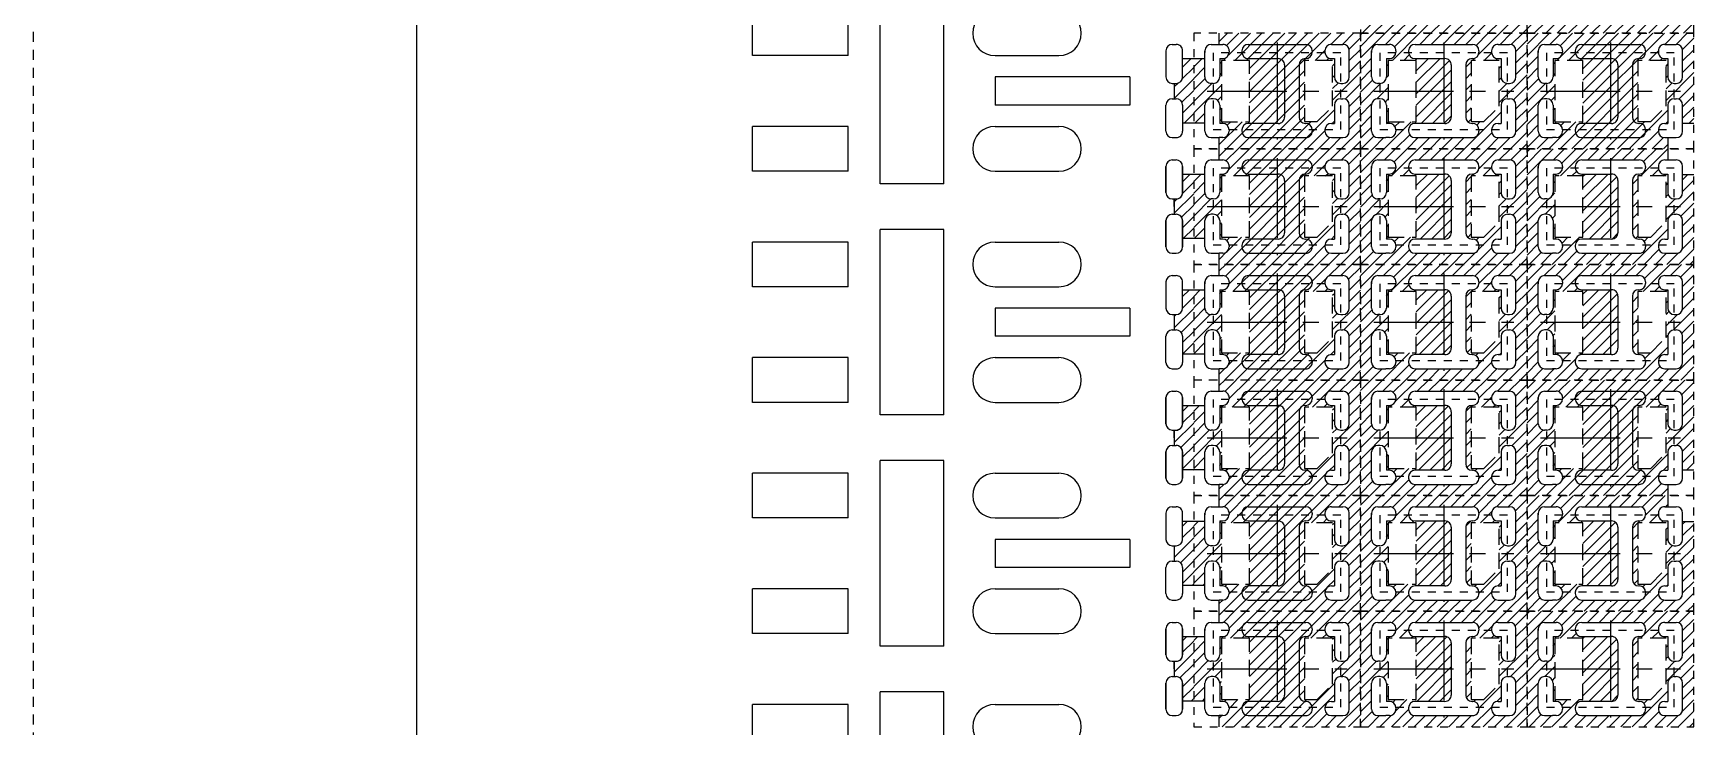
# Model space of a CAD drawing. Extents: x -1061 to -782, y -21 to 162.
# Drawn here: x -1060.12 to -1039.32, y 38.06 to 46.75 of the extents above; entities that cross this region are included whole.
import ezdxf

# ---------------------------------------------------------------- set-up
doc = ezdxf.new("R2010")
doc.units = 0
doc.header["$LTSCALE"] = 0.5
for name, pattern in [('CENTER', [2, 1.25, -0.25, 0.25, -0.25]), ('HIDDEN', [0.375, 0.25, -0.125]), ('HIDDEN2', [0.1875, 0.125, -0.0625])]:
    doc.linetypes.add(name, pattern=pattern)
for name, color, linetype in [('B', 5, 'Continuous'), ('C', 1, 'CENTER'), ('H', 4, 'HIDDEN'), ('hatch', 7, 'CENTER'), ('HATCH O-L', 7, 'HIDDEN2'), ('HITACHI', 40, 'HIDDEN'), ('PACKAGE OL', 51, 'HIDDEN2'), ('圖', 7, 'Continuous')]:
    doc.layers.add(name, color=color, linetype=linetype)

# ---------------------------------------------------------------- blocks, each defined once
blk = doc.blocks.new('DFN1006-2L VER BAR')
at = {"layer": 'hatch'}
h = blk.add_hatch(dxfattribs=at)
h.set_pattern_fill('ANSI31', color=256, scale=0.02)
h.set_pattern_definition([(45, (1371.827285418227, -129.6405263820888), (-0.0449012806053458, 0.0449012806053458), [])])
h.paths.add_polyline_path([(2.454799999999636, 0.5297999999999093), (2.36739999999969, 0.529800000000023), (2.36739999999969, 0.3889926348239214, -0.41421356237531), (2.317399999999111, 0.3389926348237395), (2.302399999999636, 0.3389926348238532), (2.302399999999636, 0.2189926348241897), (2.317399999999508, 0.2189926348241897, -0.4142135623730951), (2.367399999999463, 0.1689926348242352), (2.367399999999463, 0.0281824850890189), (2.454799999999636, 0.0281824850890189)])
h.paths.add_polyline_path([(2.454799999999636, -0.375), (2.367399999999634, -0.3749999999998863), (2.367399999999463, -0.5158073651759878, -0.4142135623727699), (2.317399999999508, -0.5658073651759424), (2.302399999999636, -0.5658073651759424), (2.302399999999636, -0.6858073651758332), (2.317399999999508, -0.6858073651758332, -0.4142135623727699), (2.367399999999463, -0.7358073651757877), (2.367399999999634, -0.876617514911004), (2.454799999999636, -0.8766175149108903)])
h.paths.add_polyline_path([(2.454799999999636, -1.279800000000022), (2.367399999999463, -1.279800000000022), (2.367399999999463, -1.420607365175897, -0.4142135623730951), (2.317399999999508, -1.470607365175851), (2.302399999999636, -1.470607365175851), (2.302399999999693, -1.590607365175628), (2.317399999999111, -1.590607365175515, -0.4142135623753097), (2.36739999999969, -1.640607365175696), (2.36739999999969, -1.781417514910913), (2.454799999999636, -1.781417514910913)])
at = {"layer": 'B'}
for p, q in [((2.237399999999581, 0.5939926348239624), (2.237399999999581, 0.3889926348239214)), ((2.287399999999536, 0.6439926348239169), (2.317399999999736, 0.6439926348239169)), ((2.36739999999969, 0.5939926348239624), (2.36739999999969, 0.3889926348239214)), ((2.287399999999536, 0.3389926348239669), (2.317399999999508, 0.3389926348237395)), ((2.302399999999636, 0.2789926348239078), (2.302399999999636, 0.3389926348239669)), ((2.237399999999581, 0.1689926348242352), (2.237399999999581, -0.0360073651760331)), ((2.287399999999536, 0.2189926348241897), (2.317399999999508, 0.2189926348241897)), ((2.367399999999463, 0.1689926348242352), (2.367399999999463, -0.0360073651760331)), ((-0.25, 0.0015926348220319), (-1.000000000000003, 0.0015926348220319)), ((-1, -0.3484073651777635), (-1, 0.0015926348221456)), ((-0.25, -0.3484073651777635), (-0.25, 0.0015926348220319)), ((0, -1.35161751491114), (0, 0.1000000000001364)), ((0.5, 0.1000000000001364), (0, 0.0999999999999091)), ((0.5, -1.351617514910799), (0.5, 0.1000000000002501)), ((0.8999999999999772, 0.0015926348222592), (1.399999999999977, 0.0015926348221456)), ((2.287399999999536, -0.0860073651759876), (2.317399999999508, -0.0860073651759876)), ((-0.25, -0.3484073651777635), (-1.000000000000003, -0.3484073651776498)), ((0.8999999999999772, -0.3484073651776498), (1.399999999999977, -0.3484073651776498)), ((2.237399999999581, -0.3108073651759469), (2.237399999999581, -0.5158073651759878)), ((2.287399999999536, -0.260807365176106), (2.317399999999736, -0.2608073651759923)), ((2.367399999999463, -0.5158073651759878), (2.36739999999969, -0.3108073651759469)), ((1.954800000000716, -0.5158073651763289), (0.8999999999999772, -0.5158073651759878)), ((0.8999999999999772, -0.5158073651759878), (0.8999999999999772, -0.7358073651757877)), ((1.95480000000083, -0.5158073651759878), (1.954800000000773, -0.7358073651757877)), ((2.287399999999536, -0.5658073651759424), (2.317399999999508, -0.5658073651759424)), ((1.954800000000716, -0.7358073651760151), (0.8999999999999772, -0.7358073651757877)), ((2.237399999999581, -0.9408073651758286), (2.237399999999581, -0.7358073651757877)), ((2.287399999999536, -0.6858073651758332), (2.317399999999508, -0.6858073651758332)), ((2.367399999999463, -0.7358073651757877), (2.36739999999969, -0.9408073651758286)), ((-1, -1.253207365178013), (-1, -0.903207365177991)), ((-0.25, -0.903207365177991), (-1, -0.9032073651778773)), ((-0.25, -1.2532073651779), (-0.25, -0.903207365177991)), ((0.8999999999999772, -0.903207365177991), (1.399999999999977, -0.903207365177991)), ((2.287399999999536, -0.9908073651756694), (2.317399999999736, -0.990807365175783)), ((2.287399999999536, -1.165607365175787), (2.317399999999508, -1.165607365175787)), ((-0.25, -1.2532073651779), (-1, -1.253207365177786)), ((0.8999999999999772, -1.2532073651779), (1.399999999999977, -1.2532073651779)), ((2.237399999999581, -1.420607365175897), (2.237399999999581, -1.215607365175742)), ((2.367399999999463, -1.420607365175897), (2.367399999999463, -1.215607365175742)), ((0.5, -1.351617514910913), (0, -1.351617514911026)), ((2.287399999999536, -1.470607365175851), (2.317399999999508, -1.470607365175851)), ((2.237399999999581, -1.845607365175737), (2.237399999999581, -1.640607365175696)), ((2.287399999999536, -1.590607365175742), (2.317399999999508, -1.590607365175515)), ((2.36739999999969, -1.845607365175737), (2.36739999999969, -1.640607365175696)), ((2.287399999999536, -1.895607365175692), (2.317399999999736, -1.895607365175692))]:
    blk.add_line(p, q, dxfattribs=at)
for centre, radius, start, end in [((2.287399999999536, 0.5939926348239624), 0.0499999999999545, 90, 180), ((2.317399999999736, 0.5939926348239624), 0.0499999999999545, 0, 90), ((2.317399999999736, 0.5939926348239624), 0.0499999999999545, 0, 90), ((2.287399999999536, 0.3889926348239214), 0.0499999999999545, 180, 269.9999999995621), ((2.317399999999508, 0.3889926348239214), 0.0500000000001819, 269.9999999995621, 0), ((2.287399999999536, 0.1689926348242352), 0.0499999999999545, 90, 180), ((2.317399999999508, 0.1689926348242352), 0.0499999999999545, 0, 90), ((0.8999999999999772, -0.1734073651776953), 0.175, 90, 270), ((1.399999999999977, -0.1734073651776953), 0.175, 270, 90), ((2.287399999999536, -0.0360073651760331), 0.0499999999999545, 180, 270), ((2.317399999999508, -0.0360073651760331), 0.0499999999999545, 270, 0), ((2.287399999999536, -0.3108073651760606), 0.0499999999999545, 90.00000000021373, 180), ((2.317399999999736, -0.3108073651759469), 0.0499999999999545, 0, 90.00000000021373), ((2.287399999999536, -0.5158073651759878), 0.0499999999999545, 180, 270), ((2.317399999999508, -0.5158073651759878), 0.0499999999999545, 270, 0), ((2.287399999999536, -0.7358073651757877), 0.0499999999999545, 90, 180), ((2.317399999999508, -0.7358073651757877), 0.0499999999999545, 0, 90), ((0.8999999999999772, -1.078207365177945), 0.175, 90, 270), ((1.399999999999977, -1.078207365177945), 0.175, 270, 90), ((2.287399999999536, -0.940807365175715), 0.0499999999999545, 180, 269.9999999997863), ((2.317399999999736, -0.9408073651758286), 0.0499999999999545, 269.9999999997863, 0), ((2.287399999999536, -1.215607365175742), 0.0499999999999545, 90, 180), ((2.317399999999508, -1.215607365175742), 0.0499999999999545, 0, 90), ((2.287399999999536, -1.420607365175897), 0.0499999999999545, 180, 270), ((2.317399999999508, -1.420607365175897), 0.0499999999999545, 270, 0), ((2.287399999999536, -1.640607365175696), 0.0499999999999545, 90.00000000043764, 180), ((2.317399999999508, -1.640607365175696), 0.0500000000001819, 0, 90.00000000043764), ((2.287399999999536, -1.845607365175737), 0.0499999999999545, 180, 270), ((2.317399999999736, -1.845607365175737), 0.0499999999999545, 270, 0), ((2.317399999999736, -1.845607365175737), 0.0499999999999545, 270, 0)]:
    blk.add_arc(centre, radius, start, end, dxfattribs=at)
at = {"layer": 'H'}
for p, q in [((2.454799999999579, 0.5297999999999093), (2.36739999999969, 0.529800000000023)), ((2.302399999999636, 0.3389926348238532), (2.302399999999636, 0.2189926348239624)), ((2.454799999999579, 0.0281824850890189), (2.367399999999463, 0.0281824850890189)), ((2.454799999999579, -0.375), (2.36739999999969, -0.3749999999998863)), ((2.302399999999636, -0.5658073651758287), (2.302399999999636, -0.6858073651758332)), ((2.454799999999579, -0.8766175149108903), (2.36739999999969, -0.876617514911004)), ((2.454799999999579, -1.279800000000022), (2.367399999999463, -1.279800000000022)), ((2.302399999999636, -1.470607365175965), (2.302399999999693, -1.590607365175515)), ((2.454799999999579, -1.781417514910913), (2.36739999999969, -1.781417514910913))]:
    blk.add_line(p, q, dxfattribs=at)
blk = doc.blocks.new('DFN1006-2L PACKAGE')
at = {"layer": 'hatch'}
h = blk.add_hatch(dxfattribs=at)
h.set_pattern_fill('ANSI31', color=256, scale=0.02)
h.set_pattern_definition([(45, (528.533487487039, -41.65396087565625), (-0.0449012806053458, 0.0449012806053458), [])])
h.paths.add_polyline_path([(1.204800000000091, 0.1015926348239873), (-0.0999999999999268, 0.1015926348239873), (-0.0999999999999233, -0.8032073651760356), (1.204800000000091, -0.8032073651761493)])
h.paths.add_polyline_path([(0.0374000000000336, -0.4108073651759696), (0.0533999999998969, -0.4108073651759696, -0.4142135623731964), (0.1033999999998763, -0.4608073651759242), (0.1033999999998478, -0.6048073651760433), (0.1274000000001223, -0.6048073651759296, -0.4142135623730006), (0.1774000000001017, -0.6548073651758842), (0.1774000000000804, -0.6658073651761925, -0.4142135623712178), (0.1274000000003106, -0.7158073651760333), (0.0999999999999801, -0.715807365176147), (0.0374000000000194, -0.7158073651760333, -0.4142135623731054), (-0.01259999999996, -0.6658073651760787), (-0.0125999999999458, -0.4608073651759242, -0.4142135623730799)], flags=16)
h.paths.add_polyline_path([(-0.0126000000000026, -0.2408073651761242), (-0.0126000000001518, -0.0358073651760833, -0.4142135623727101), (0.0373999999997636, 0.0141926348238712), (0.127399999999863, 0.0141926348239849, -0.4142135623734649), (0.1773999999999027, -0.0358073651759696), (0.1774000000000306, -0.0468073651761643, -0.4142135623731899), (0.1274000000000548, -0.0968073651761188), (0.1034000000000148, -0.0968073651761188), (0.1033999999998549, -0.2408073651761242, -0.4142135623730013), (0.0533999999998791, -0.2908073651760787), (0.0373999999999732, -0.2908073651760787, -0.4142135623731153)], flags=16)
h.paths.add_polyline_path([(0.1173999999999786, -0.1108073651760151), (0.3374000000000201, -0.1108073651761288), (0.3374000000000166, -0.5908073651760333), (0.1173999999999715, -0.5908073651760333)], flags=16)
h.paths.add_polyline_path([(0.3274000000000683, -0.6048073651758159), (0.5613999999999812, -0.6048073651762707, 0.4142135623736612), (0.6114000000000566, -0.5548073651763162), (0.6114000000000602, -0.1468073651759596, 0.4142135623730975), (0.5614000000000843, -0.0968073651760051), (0.3273999999999937, -0.0968073651761188, -0.4142135623730006), (0.2774000000000178, -0.0468073651761643), (0.2773999999998828, -0.0358073651766517, -0.4142135623765955), (0.3273999999998622, 0.0141926348238712), (0.7773999999998864, 0.0141926348238712, -0.4142135623730951), (0.8273999999998657, -0.0358073651760833), (0.8273999999998657, -0.0468073651759369, -0.4142135623731897), (0.7773999999998864, -0.0968073651758914), (0.7743999999978968, -0.0968073651760051, 0.4142135623619937), (0.7243999999998146, -0.1468073651759596), (0.724399999999978, -0.5548073651762025, 0.4232986853145624), (0.7759006745447401, -0.6048298500004421, -0.4230252556558994), (0.8274000000000576, -0.6548073651765663), (0.8274000000000576, -0.6658073651760787, -0.4142135623729998), (0.7774000000001032, -0.7158073651760333), (0.3274000000000363, -0.7158073651760333, -0.414213562373169), (0.2774000000000392, -0.6658073651760787), (0.2774000000000676, -0.6548073651757705, -0.414213562373143)], flags=16)
h.paths.add_polyline_path([(0.7673999999998494, -0.1108073651761288), (0.9873999999998659, -0.1108073651761288), (0.9873999999998659, -0.4705567370314157), (0.86739999999984, -0.5905567370314202), (0.7673999999998494, -0.5905567370313066)], flags=16)
h.paths.add_polyline_path([(0.9774000000007134, -0.6048073651762707), (1.001399999999936, -0.6048073651766117), (1.001399999999879, -0.4608073651759242, -0.4142135623730951), (1.051399999999858, -0.4108073651759696), (1.067400000000056, -0.4108073651759696, -0.4142135623730951), (1.117400000000035, -0.4608073651759242), (1.117400000000035, -0.6658073651760787, -0.4142135623731004), (1.067400000000056, -0.7158073651760333), (1.004800000000045, -0.715807365176147), (0.9773999999999958, -0.7158073651760333, -0.4142135623730951), (0.9274000000000164, -0.6658073651760787), (0.9274000000000235, -0.6548073651762252, -0.4142135623771627)], flags=16)
h.paths.add_polyline_path([(0.9273999999998316, -0.0468073651760506), (0.9273999999998316, -0.0358073651760833, -0.4142135623733708), (0.9773999999998679, 0.0141926348238712), (1.067399999999913, 0.0141926348237576, -0.4142135623731051), (1.117399999999893, -0.035807365176197), (1.117400000000042, -0.2408073651760105, -0.4142135623753842), (1.067399999999707, -0.2908073651760787), (1.051399999999652, -0.2908073651760787, -0.4142135623709199), (1.001400000000028, -0.2408073651761242), (1.001399999999939, -0.0968073651761188), (0.977399999999566, -0.0968073651760051, -0.4142135623716142)], flags=16)
at = {"layer": 'B'}
for p, q in [((0.0373999999998134, 0.0141926348238712), (0.1273999999998736, 0.0141926348239849)), ((0.3273999999998836, 0.0141926348238712), (0.7773999999998651, 0.0141926348238712)), ((0.9773999999998964, 0.0141926348239849), (1.067399999999956, 0.0141926348238712)), ((-0.0126000000000062, -0.2408073651761242), (-0.012599999999992, -0.0358073651760833)), ((-0.0126000000002407, -0.0358073651768791), (-0.012599999999992, -0.0499999999999545)), ((0.1034000000000148, -0.0968073651761188), (0.1033999999999686, -0.2408073651761242)), ((0.1034000000000184, -0.0968073651761188), (0.1274000000000406, -0.0968073651761188)), ((0.1773999999999063, -0.0358073651759696), (0.1773999999999063, -0.0468073651761643)), ((0.2773999999998864, -0.0358073651760833), (0.27739999999989, -0.0468073651761643)), ((0.3274000000000292, -0.0968073651760051), (0.5614000000000487, -0.0968073651760051)), ((0.7743999999998153, -0.0968073651760051), (0.7773999999998651, -0.0968073651760051)), ((0.8273999999998694, -0.0358073651760833), (0.8273999999998694, -0.0468073651759369)), ((0.9273999999998352, -0.0358073651760833), (0.9273999999998387, -0.0468073651760506)), ((0.9773999999998324, -0.0968073651760051), (1.001399999999939, -0.0968073651761188)), ((1.001399999999939, -0.0968073651761188), (1.001399999999986, -0.2408073651761242)), ((1.117400000000039, -0.2408073651761242), (1.117400000000046, -0.035807365176197)), ((0.6114000000000602, -0.1468073651759596), (0.6114000000000566, -0.5548073651763162)), ((0.724399999999978, -0.1468073651759596), (0.7243999999999744, -0.5548073651762025)), ((0.0533999999998542, -0.2908073651760787), (0.0374000000001047, -0.2908073651760787)), ((0.05240000000002, -0.2908073651760787), (0.0524000000000058, -0.2908073651760787)), ((1.051400000000029, -0.290807365175965), (1.067400000000148, -0.2908073651760787)), ((1.052400000000019, -0.2908073651760787), (1.052400000000034, -0.2908073651760787)), ((-0.0125999999999564, -0.6658073651760787), (-0.0125999999999493, -0.4608073651759242)), ((0.0533999999998756, -0.4108073651759696), (0.037400000000055, -0.4108073651759696)), ((0.05240000000002, -0.4108073651759696), (0.0524000000001195, -0.4108073651759696)), ((0.1033999999998976, -0.4608073651759242), (0.1033999999998478, -0.6048206855994068)), ((1.001399999999936, -0.4608073651759242), (1.001399999999936, -0.6048073651766117)), ((1.05139999999988, -0.4108073651759696), (1.067400000000034, -0.4108073651759696)), ((1.052400000000019, -0.4108073651759696), (1.05239999999992, -0.4108073651759696)), ((1.117400000000039, -0.6658073651760787), (1.117400000000039, -0.4608073651759242)), ((0.1274000000001259, -0.6048073651760433), (0.1033999999998478, -0.6048073651760433)), ((0.5614000000000346, -0.6048073651762707), (0.3274000000000932, -0.604807365176157)), ((0.7743999999999573, -0.604807365176157), (0.7774000000001138, -0.6048073651766117)), ((0.9774000000000455, -0.6048073651762707), (1.001399999999936, -0.6048073651766117)), ((0.0374000000000407, -0.715807365176147), (0.0999999999999801, -0.715807365176147)), ((0.1274000000001507, -0.7158073651760333), (0.0999999999999801, -0.715807365176147)), ((0.1774000000000733, -0.6548073651758842), (0.1774000000000768, -0.6658073651760787)), ((0.2774000000000427, -0.6548073651757705), (0.2774000000000427, -0.6658073651760787)), ((0.3274000000000399, -0.715807365176147), (0.7774000000000499, -0.715807365176147)), ((0.8274000000000576, -0.6548073651765663), (0.827400000000054, -0.6658073651760787)), ((0.9274000000000199, -0.6548073651762252), (0.9274000000000199, -0.6658073651760787)), ((0.9774000000000171, -0.715807365176147), (1.004800000000045, -0.715807365176147)), ((1.004800000000045, -0.715807365176147), (1.067400000000034, -0.715807365176147))]:
    blk.add_line(p, q, dxfattribs=at)
for centre, radius, start, end in [((0.0373999999998489, -0.0358073651760833), 0.05, 90.00000000003662, 180), ((0.127399999999902, -0.0358073651759696), 0.05, 0, 90.00000000003662), ((0.3273999999998836, -0.0358073651760833), 0.05, 90, 180), ((0.7773999999998651, -0.0358073651760833), 0.05, 0, 90), ((0.9773999999998324, -0.0358073651760833), 0.05, 89.99999999992671, 180.000000000013), ((1.067399999999892, -0.035807365176197), 0.05, 0, 89.99999999992671), ((0.1274000000000299, -0.0468073651761643), 0.05, 270.0000000000236, 0), ((0.3274000000000186, -0.0468073651761643), 0.05, 180, 269.9999999999764), ((0.5614000000000594, -0.1468073651759596), 0.05, 0, 90.00000000001282), ((0.7743999999998153, -0.1468073651759596), 0.05, 90, 180), ((0.7773999999998651, -0.0468073651759369), 0.05, 270, 0), ((0.9773999999998324, -0.0468073651760506), 0.05, 179.999999999987, 270.0000000000733), ((0.0373999999999981, -0.2408073651761242), 0.05, 180, 270.0000000001241), ((0.0533999999998542, -0.2408073651761242), 0.05, 270, 0), ((1.051400000000029, -0.2408073651761242), 0.05, 180, 270), ((1.067400000000041, -0.2408073651761242), 0.05, 270.0000000001241, 0), ((0.037400000000055, -0.4608073651759242), 0.05, 90, 180), ((0.0533999999998756, -0.4608073651759242), 0.05, 0, 89.99999999986973), ((1.05139999999988, -0.4608073651759242), 0.05, 90.00000000013027, 180), ((1.067400000000034, -0.4608073651759242), 0.05, 0, 90), ((0.127400000000101, -0.6548073651758842), 0.05, 0, 90), ((0.3274000000000683, -0.6548073651757705), 0.05, 90, 180), ((0.5614000000000559, -0.5548073651763162), 0.05, 269.9999999999743, 0), ((0.7743999999999787, -0.5548073651762025), 0.0500000000000002, 180, 270), ((0.777400000000057, -0.6548073651765663), 0.05, 0, 90), ((0.9774000000000242, -0.6548073651762252), 0.05, 90, 180), ((0.0374000000000407, -0.6658073651760787), 0.05, 180, 270), ((0.1274000000000797, -0.6658073651760787), 0.05, 270.0000000000843, 0), ((0.3274000000000399, -0.6658073651760787), 0.05, 180.000000000013, 270), ((0.777400000000057, -0.6658073651760787), 0.0500000000000001, 270, 5.21102e-11), ((0.9774000000000171, -0.6658073651760787), 0.05, 180, 270), ((1.067400000000034, -0.6658073651760787), 0.05, 270, 0)]:
    blk.add_arc(centre, radius, start, end, dxfattribs=at)
at = {"layer": 'C'}
for p, q in [((0.5524000000000058, 0.0293756090527495), (0.5524000000000058, -0.7309903394049116)), ((0.0047521277811455, -0.3508073651761379), (1.100047872218866, -0.3508073651761379))]:
    blk.add_line(p, q, dxfattribs=at)
at = {"layer": 'H'}
for points in [[(0.3374000000000166, -0.5908073651760333), (0.3374000000000201, -0.1108073651761288), (0.1173999999999786, -0.1108073651760151), (0.1173999999999715, -0.5908073651760333)], [(0.86739999999984, -0.5905567370314202), (0.9873999999998659, -0.4705567370314157), (0.9873999999998659, -0.1108073651761288), (0.7673999999998494, -0.1108073651761288), (0.7673999999998494, -0.5905567370313066)]]:
    blk.add_lwpolyline(points, close=True, dxfattribs=at)
at = {"layer": 'HATCH O-L'}
blk.add_lwpolyline([(-0.0999999999999268, 0.101592634824101), (-0.0999999999999233, -0.8032073651760356), (1.204800000000091, -0.8032073651761493), (1.204800000000091, 0.1015926348239873), (-0.0999999999999233, 0.1015926348239873)], dxfattribs=at)
at = {"layer": 'PACKAGE OL'}
blk.add_lwpolyline([(1.052400000000048, -0.6508073651760924), (1.052400000000005, -0.0508073651760697), (0.0524000000000484, -0.0508073651760697), (0.0524000000000484, -0.6508073651760924)], close=True, dxfattribs=at)
blk = doc.blocks.new('2 R- SIDE CROSS REF')
at = {"layer": 'hatch'}
h = blk.add_hatch(dxfattribs=at)
h.set_pattern_fill('ANSI31', color=256, scale=0.02)
h.set_pattern_definition([(45, (581.5362699935833, -36.89850034311576), (-0.0449012806053458, 0.0449012806053458), [])])
h.paths.add_polyline_path([(-0.4523999999999866, 0.4524000000001252), (-0.4523999999999831, 0.3650000000001228), (-0.4250000000001144, 0.3650000000001228, -0.414213562373465), (-0.3750000000000746, 0.3150000000001683), (-0.3749999999999467, 0.3039999999999736, -0.4142135623731898), (-0.4249999999999226, 0.2540000000000191), (-0.4489999999999626, 0.2540000000000191), (-0.4490000000001225, 0.1100000000000136, -0.4142135623730013), (-0.4990000000001018, 0.0600000000000591), (-0.5150000000000042, 0.0600000000000591, -0.4142135623731152), (-0.56499999999998, 0.1100000000000136), (-0.5649999999999729, 0.2508073651761151), (-0.6523999999999042, 0.2508073651760014), (-0.6523999999999007, -0.2508101497348889), (-0.5649999999999303, -0.2508101497348889), (-0.5649999999999232, -0.1099999999997863, -0.4142135623730855), (-0.5149999999999438, -0.0599999999998318), (-0.499000000000077, -0.0599999999998318, -0.4142135623731953), (-0.4490000000001011, -0.1099999999997863), (-0.4490000000001296, -0.2539999999999054), (-0.4249999999998551, -0.2539999999997917, -0.4142135623730009), (-0.3749999999998756, -0.3039999999997462), (-0.374999999999897, -0.3150000000000546, -0.4142135623712178), (-0.4249999999996668, -0.3649999999998954), (-0.4523999999999973, -0.3650000000000091), (-0.4523999999999973, -0.4523999999998978), (0.6524000000001138, -0.4524000000000115), (0.6524000000001138, 0.4524000000001252)])
h.paths.add_polyline_path([(-0.2149999999999572, 0.2400000000000091), (-0.2149999999999608, -0.2399999999998954), (-0.4350000000000059, -0.2399999999998954), (-0.4349999999999988, 0.2400000000001228)], flags=16)
h.paths.add_polyline_path([(0.214999999999872, 0.2400000000000091), (0.4349999999998886, 0.2400000000000091), (0.4349999999998886, -0.1197493718552778), (0.3149999999998627, -0.2397493718552823), (0.214999999999872, -0.2397493718551686)], flags=16)
h.paths.add_polyline_path([(0.4249999999998906, 0.3650000000000091), (0.5149999999999367, 0.3649999999998954, -0.4142135623731052), (0.5649999999999161, 0.3149999999999409), (0.5650000000000653, 0.1100000000001273, -0.4142135623753842), (0.5149999999997306, 0.0600000000000591), (0.4989999999996755, 0.0600000000000591, -0.4142135623709201), (0.4490000000000514, 0.1100000000000136), (0.4489999999999626, 0.2540000000000191), (0.4249999999995886, 0.2540000000001328, -0.4142135623716134), (0.3749999999998543, 0.3040000000000873), (0.3749999999998543, 0.3150000000000546, -0.4142135623733699)], flags=16)
h.paths.add_polyline_path([(0.498999999999878, -0.0599999999998318), (0.5150000000000788, -0.0599999999998318, -0.4142135623730951), (0.5650000000000582, -0.1099999999997863), (0.5650000000000582, -0.3149999999999409, -0.4142135623731004), (0.5150000000000788, -0.3649999999998954), (0.4524000000000683, -0.3650000000000091), (0.4250000000000185, -0.3649999999998954, -0.4142135623730951), (0.3750000000000391, -0.3149999999999409), (0.3750000000000462, -0.3040000000000873, -0.4142135623771631), (0.4250000000007362, -0.2540000000001328), (0.448999999999959, -0.2540000000004738), (0.4489999999999022, -0.1099999999997863, -0.4142135623730942)], flags=16)
at = {"layer": 'B'}
for p, q in [((-0.5649999999999836, 0.1100000000000136), (-0.5649999999999693, 0.3150000000000546)), ((-0.565000000000218, 0.3149999999992588), (-0.5649999999999693, 0.3008073651761833)), ((-0.515000000000164, 0.3650000000000091), (-0.4250000000001038, 0.3650000000001228)), ((-0.375000000000071, 0.3150000000001683), (-0.375000000000071, 0.3039999999999736)), ((-0.2750000000000909, 0.3150000000000546), (-0.2750000000000874, 0.3039999999999736)), ((-0.2250000000000938, 0.3650000000000091), (0.2249999999998877, 0.3650000000000091)), ((0.274999999999892, 0.3150000000000546), (0.274999999999892, 0.304000000000201)), ((0.3749999999998579, 0.3150000000000546), (0.3749999999998614, 0.3040000000000873)), ((0.424999999999919, 0.3650000000001228), (0.5149999999999793, 0.3650000000000091)), ((0.5650000000000617, 0.1100000000000136), (0.5650000000000688, 0.3149999999999409)), ((-0.4489999999999626, 0.2540000000000191), (-0.4490000000000088, 0.1100000000000136)), ((-0.448999999999959, 0.2540000000000191), (-0.4249999999999368, 0.2540000000000191)), ((-0.2249999999999481, 0.2540000000001328), (0.0090000000000714, 0.2540000000001328)), ((0.0590000000000828, 0.2040000000001783), (0.0590000000000792, -0.2040000000001783)), ((0.1720000000000006, 0.2040000000001783), (0.171999999999997, -0.2040000000000646)), ((0.2219999999998379, 0.2540000000001328), (0.2249999999998877, 0.2540000000001328)), ((0.4249999999998551, 0.2540000000001328), (0.4489999999999626, 0.2540000000000191)), ((0.4489999999999626, 0.2540000000000191), (0.4490000000000088, 0.1100000000000136)), ((-0.4990000000001232, 0.0600000000000591), (-0.5149999999998727, 0.0600000000000591)), ((-0.4999999999999574, 0.0600000000000591), (-0.4999999999999716, 0.0600000000000591)), ((0.4990000000000521, 0.0600000000001728), (0.5150000000001711, 0.0600000000000591)), ((0.5000000000000427, 0.0600000000000591), (0.500000000000057, 0.0600000000000591)), ((-0.5649999999999338, -0.3149999999999409), (-0.5649999999999267, -0.1099999999997863)), ((-0.4990000000001018, -0.0599999999998318), (-0.5149999999999224, -0.0599999999998318)), ((-0.4999999999999574, -0.0599999999998318), (-0.4999999999998579, -0.0599999999998318)), ((-0.4490000000000798, -0.1099999999997863), (-0.4490000000001296, -0.2540133204232688)), ((0.448999999999959, -0.1099999999997863), (0.448999999999959, -0.2540000000004738)), ((0.4989999999999029, -0.0599999999998318), (0.5150000000000575, -0.0599999999998318)), ((0.5000000000000427, -0.0599999999998318), (0.4999999999999432, -0.0599999999998318)), ((0.5650000000000617, -0.3149999999999409), (0.5650000000000617, -0.1099999999997863)), ((-0.4249999999998515, -0.2539999999999054), (-0.4490000000001296, -0.2539999999999054)), ((0.0090000000000572, -0.2540000000001328), (-0.2249999999998842, -0.2540000000000191)), ((0.22199999999998, -0.2540000000000191), (0.2250000000001364, -0.2540000000004738)), ((0.4250000000000683, -0.2540000000001328), (0.448999999999959, -0.2540000000004738)), ((-0.5149999999999367, -0.3650000000000091), (-0.4523999999999973, -0.3650000000000091)), ((-0.4249999999998267, -0.3649999999998954), (-0.4523999999999973, -0.3650000000000091)), ((-0.3749999999999041, -0.3039999999997462), (-0.3749999999999005, -0.3149999999999409)), ((-0.2749999999999346, -0.3039999999996326), (-0.2749999999999346, -0.3149999999999409)), ((-0.2249999999999375, -0.3650000000000091), (0.2250000000000725, -0.3650000000000091)), ((0.2750000000000803, -0.3040000000004284), (0.2750000000000767, -0.3149999999999409)), ((0.3750000000000426, -0.3040000000000873), (0.3750000000000426, -0.3149999999999409)), ((0.4250000000000398, -0.3650000000000091), (0.4524000000000683, -0.3650000000000091)), ((0.4524000000000683, -0.3650000000000091), (0.5150000000000575, -0.3650000000000091))]:
    blk.add_line(p, q, dxfattribs=at)
for centre, radius, start, end in [((-0.5150000000001285, 0.3150000000000546), 0.05, 90.00000000003662, 180), ((-0.4250000000000754, 0.3150000000001683), 0.05, 0, 90.00000000003662), ((-0.4249999999999475, 0.3039999999999736), 0.05, 270.0000000000236, 0), ((-0.2250000000000938, 0.3150000000000546), 0.05, 90, 180), ((-0.2249999999999588, 0.3039999999999736), 0.05, 180, 269.9999999999764), ((0.2249999999998877, 0.3150000000000546), 0.05, 0, 90), ((0.2249999999998877, 0.304000000000201), 0.05, 270, 0), ((0.4249999999998551, 0.3150000000000546), 0.05, 89.99999999992671, 180.000000000013), ((0.4249999999998551, 0.3040000000000873), 0.05, 179.999999999987, 270.0000000000733), ((0.5149999999999153, 0.3149999999999409), 0.05, 0, 89.99999999992671), ((0.0090000000000821, 0.2040000000001783), 0.05, 0, 90.00000000001282), ((0.2219999999998379, 0.2040000000001783), 0.05, 90, 180), ((-0.5149999999999793, 0.1100000000000136), 0.05, 180, 270.0000000001241), ((-0.4990000000001232, 0.1100000000000136), 0.05, 270, 0), ((0.4990000000000521, 0.1100000000000136), 0.05, 180, 270), ((0.5150000000000646, 0.1100000000000136), 0.05, 270.0000000001241, 0), ((-0.5149999999999224, -0.1099999999997863), 0.05, 90, 180), ((-0.4990000000001018, -0.1099999999997863), 0.05, 0, 89.99999999986973), ((0.4989999999999029, -0.1099999999997863), 0.05, 90.00000000013027, 180), ((0.5150000000000575, -0.1099999999997863), 0.05, 0, 90), ((-0.4249999999998764, -0.3039999999997462), 0.05, 0, 90), ((-0.224999999999909, -0.3039999999996326), 0.05, 90, 180), ((0.0090000000000785, -0.2040000000001783), 0.05, 269.9999999999743, 0), ((0.2220000000000013, -0.2040000000000646), 0.0500000000000002, 180, 270), ((0.2250000000000796, -0.3040000000004284), 0.05, 0, 90), ((0.4250000000000469, -0.3040000000000873), 0.05, 90, 180), ((-0.5149999999999367, -0.3149999999999409), 0.05, 180, 270), ((-0.4249999999998977, -0.3149999999999409), 0.05, 270.0000000000843, 0), ((-0.2249999999999375, -0.3149999999999409), 0.05, 180.000000000013, 270), ((0.2250000000000796, -0.3149999999999409), 0.0500000000000001, 270, 5.21102e-11), ((0.4250000000000398, -0.3149999999999409), 0.05, 180, 270), ((0.5150000000000575, -0.3149999999999409), 0.05, 270, 0)]:
    blk.add_arc(centre, radius, start, end, dxfattribs=at)
at = {"layer": 'C'}
for p, q in [((2.84e-14, 0.3801829742288873), (2.84e-14, -0.3801829742287737)), ((-0.5476478722188319, 0), (0.5476478722188887, 0))]:
    blk.add_line(p, q, dxfattribs=at)
at = {"layer": 'H', "color": 6}
for p, q in [((-0.4523999999999831, 0.3650000000001228), (-0.4523999999999866, 0.4524000000001252)), ((-0.5649999999999764, 0.2508073651761151), (-0.6523999999999149, 0.2508073651760014)), ((-0.5649999999999338, -0.2508101497348889), (-0.6523999999999007, -0.2508101497348889)), ((-0.4523999999999973, -0.4523999999998978), (-0.4523999999999973, -0.3650000000000091))]:
    blk.add_line(p, q, dxfattribs=at)
at = {"layer": 'H'}
for points in [[(-0.2149999999999608, -0.2399999999998954), (-0.2149999999999572, 0.2400000000000091), (-0.4349999999999988, 0.2400000000001228), (-0.4350000000000059, -0.2399999999998954)], [(0.3149999999998627, -0.2397493718552823), (0.4349999999998886, -0.1197493718552778), (0.4349999999998886, 0.2400000000000091), (0.214999999999872, 0.2400000000000091), (0.214999999999872, -0.2397493718551686)]]:
    blk.add_lwpolyline(points, close=True, dxfattribs=at)
at = {"layer": 'HATCH O-L'}
blk.add_lwpolyline([(-0.6523999999999042, 0.4524000000002389), (-0.6523999999999007, -0.4523999999998978), (0.6524000000001138, -0.4524000000000115), (0.6524000000001138, 0.4524000000001252), (-0.6523999999999007, 0.4524000000001252)], dxfattribs=at)
at = {"layer": 'PACKAGE OL'}
blk.add_lwpolyline([(0.500000000000071, -0.2999999999999545), (0.5000000000000285, 0.3000000000000682), (-0.499999999999929, 0.3000000000000682), (-0.499999999999929, -0.2999999999999545)], close=True, dxfattribs=at)
blk = doc.blocks.new('LOWER LEFT CROSS')
at = {"layer": 'hatch'}
h = blk.add_hatch(dxfattribs=at)
h.set_pattern_fill('ANSI31', color=256, scale=0.02)
h.set_pattern_definition([(45, (581.5362699935833, -39.15141812957313), (-0.0449012806053458, 0.0449012806053458), [])])
h.paths.add_polyline_path([(-0.2149999999999608, -0.2399999999998954), (-0.4350000000000059, -0.2399999999998954), (-0.4349999999999988, 0.2400000000001228), (-0.2149999999999572, 0.2400000000000091)], flags=16)
h.paths.add_polyline_path([(0.214999999999872, 0.2400000000000091), (0.4349999999998886, 0.2400000000000091), (0.4349999999998886, -0.1197493718552778), (0.3149999999998627, -0.2397493718552823), (0.214999999999872, -0.2397493718551686)], flags=16)
h.paths.add_polyline_path([(-0.4249999999999226, 0.2540000000000191), (-0.4489999999999626, 0.2540000000000191), (-0.4490000000001225, 0.1100000000000136, -0.4142135623730012), (-0.4990000000001018, 0.0600000000000591), (-0.5150000000000042, 0.0600000000000591, -0.4142135623731154), (-0.56499999999998, 0.1100000000000136), (-0.5650000000001292, 0.3150000000000546, -0.4142135623727099), (-0.5150000000002138, 0.3650000000000091), (-0.4250000000001144, 0.3650000000001228, -0.4142135623734649), (-0.3750000000000746, 0.3150000000001683), (-0.3749999999999467, 0.3039999999999736, -0.4142135623731896)], flags=16)
h.paths.add_polyline_path([(-0.4490000000001011, -0.1099999999997863), (-0.4490000000001296, -0.2539999999999054), (-0.4249999999998551, -0.2539999999997917, -0.4142135623730013), (-0.3749999999998756, -0.3039999999997462), (-0.374999999999897, -0.3150000000000546, -0.4142135623712176), (-0.4249999999996668, -0.3649999999998954), (-0.4523999999999973, -0.3650000000000091), (-0.514999999999958, -0.3649999999998954, -0.4142135623731053), (-0.5649999999999374, -0.3149999999999409), (-0.5649999999999232, -0.1099999999997863, -0.4142135623730798), (-0.5149999999999438, -0.0599999999998318), (-0.4990000000000805, -0.0599999999998318, -0.4142135623731962)], flags=16)
h.paths.add_polyline_path([(0.3749999999998543, 0.3040000000000873), (0.3749999999998543, 0.3150000000000546, -0.4142135623733707), (0.4249999999998906, 0.3650000000000091), (0.5149999999999367, 0.3649999999998954, -0.4142135623731051), (0.5649999999999161, 0.3149999999999409), (0.5650000000000653, 0.1100000000001273, -0.4142135623753842), (0.5149999999997306, 0.0600000000000591), (0.4989999999996755, 0.0600000000000591, -0.4142135623709202), (0.4490000000000514, 0.1100000000000136), (0.4489999999999626, 0.2540000000000191), (0.4249999999995886, 0.2540000000001328, -0.4142135623716125)], flags=16)
h.paths.add_polyline_path([(0.4989999999998816, -0.0599999999998318), (0.5150000000000788, -0.0599999999998318, -0.4142135623730951), (0.5650000000000582, -0.1099999999997863), (0.5650000000000582, -0.3149999999999409, -0.4142135623731004), (0.5150000000000788, -0.3649999999998954), (0.4524000000000683, -0.3650000000000091), (0.4250000000000185, -0.3649999999998954, -0.4142135623730951), (0.3750000000000391, -0.3149999999999409), (0.3750000000000462, -0.3040000000000873, -0.4142135623771631), (0.4250000000007362, -0.2540000000001328), (0.448999999999959, -0.2540000000004738), (0.4489999999999022, -0.1099999999997863, -0.4142135623730951)], flags=16)
h.paths.add_polyline_path([(-0.6523999999999042, 0.4524000000001252), (-0.6523999999999007, -0.4523999999998978), (0.4524000000000399, -0.4524000000000115), (0.4524000000000612, -0.3650000000000091), (0.5150000000000788, -0.3649999999998954, 0.4142135623730951), (0.5650000000000582, -0.3149999999999409), (0.5650000000000582, -0.2508101497348889), (0.6524000000001138, -0.2508101497348889), (0.6524000000001138, 0.4524000000001252)])
at = {"layer": 'B'}
for p, q in [((-0.5649999999999836, 0.1100000000000136), (-0.5649999999999693, 0.3150000000000546)), ((-0.565000000000218, 0.3149999999992588), (-0.5649999999999693, 0.3008073651761833)), ((-0.515000000000164, 0.3650000000000091), (-0.4250000000001038, 0.3650000000001228)), ((-0.375000000000071, 0.3150000000001683), (-0.375000000000071, 0.3039999999999736)), ((-0.2750000000000909, 0.3150000000000546), (-0.2750000000000874, 0.3039999999999736)), ((-0.2250000000000938, 0.3650000000000091), (0.2249999999998877, 0.3650000000000091)), ((0.274999999999892, 0.3150000000000546), (0.274999999999892, 0.304000000000201)), ((0.3749999999998579, 0.3150000000000546), (0.3749999999998614, 0.3040000000000873)), ((0.424999999999919, 0.3650000000001228), (0.5149999999999793, 0.3650000000000091)), ((0.5650000000000617, 0.1100000000000136), (0.5650000000000688, 0.3149999999999409)), ((-0.4489999999999626, 0.2540000000000191), (-0.4490000000000088, 0.1100000000000136)), ((-0.448999999999959, 0.2540000000000191), (-0.4249999999999368, 0.2540000000000191)), ((-0.2249999999999481, 0.2540000000001328), (0.0090000000000714, 0.2540000000001328)), ((0.0590000000000828, 0.2040000000001783), (0.0590000000000792, -0.2040000000001783)), ((0.1720000000000006, 0.2040000000001783), (0.171999999999997, -0.2040000000000646)), ((0.2219999999998379, 0.2540000000001328), (0.2249999999998877, 0.2540000000001328)), ((0.4249999999998551, 0.2540000000001328), (0.4489999999999626, 0.2540000000000191)), ((0.4489999999999626, 0.2540000000000191), (0.4490000000000088, 0.1100000000000136)), ((-0.4990000000001232, 0.0600000000000591), (-0.5149999999998727, 0.0600000000000591)), ((-0.4999999999999574, 0.0600000000000591), (-0.4999999999999716, 0.0600000000000591)), ((0.4990000000000521, 0.0600000000001728), (0.5150000000001711, 0.0600000000000591)), ((0.5000000000000427, 0.0600000000000591), (0.500000000000057, 0.0600000000000591)), ((-0.5649999999999338, -0.3149999999999409), (-0.5649999999999267, -0.1099999999997863)), ((-0.4990000000001018, -0.0599999999998318), (-0.5149999999999224, -0.0599999999998318)), ((-0.4999999999999574, -0.0599999999998318), (-0.4999999999998579, -0.0599999999998318)), ((-0.4490000000000798, -0.1099999999997863), (-0.4490000000001296, -0.2540133204232688)), ((0.448999999999959, -0.1099999999997863), (0.448999999999959, -0.2540000000004738)), ((0.4989999999999029, -0.0599999999998318), (0.5150000000000575, -0.0599999999998318)), ((0.5000000000000427, -0.0599999999998318), (0.4999999999999432, -0.0599999999998318)), ((0.5650000000000617, -0.3149999999999409), (0.5650000000000617, -0.1099999999997863)), ((-0.4249999999998515, -0.2539999999999054), (-0.4490000000001296, -0.2539999999999054)), ((0.0090000000000572, -0.2540000000001328), (-0.2249999999998842, -0.2540000000000191)), ((0.22199999999998, -0.2540000000000191), (0.2250000000001364, -0.2540000000004738)), ((0.4250000000000683, -0.2540000000001328), (0.448999999999959, -0.2540000000004738)), ((-0.5149999999999367, -0.3650000000000091), (-0.4523999999999973, -0.3650000000000091)), ((-0.4249999999998267, -0.3649999999998954), (-0.4523999999999973, -0.3650000000000091)), ((-0.3749999999999041, -0.3039999999997462), (-0.3749999999999005, -0.3149999999999409)), ((-0.2749999999999346, -0.3039999999996326), (-0.2749999999999346, -0.3149999999999409)), ((-0.2249999999999375, -0.3650000000000091), (0.2250000000000725, -0.3650000000000091)), ((0.2750000000000803, -0.3040000000004284), (0.2750000000000767, -0.3149999999999409)), ((0.3750000000000426, -0.3040000000000873), (0.3750000000000426, -0.3149999999999409)), ((0.4250000000000398, -0.3650000000000091), (0.4524000000000683, -0.3650000000000091)), ((0.4524000000000683, -0.3650000000000091), (0.5150000000000575, -0.3650000000000091))]:
    blk.add_line(p, q, dxfattribs=at)
for centre, radius, start, end in [((-0.5150000000001285, 0.3150000000000546), 0.05, 90.00000000003662, 180), ((-0.4250000000000754, 0.3150000000001683), 0.05, 0, 90.00000000003662), ((-0.4249999999999475, 0.3039999999999736), 0.05, 270.0000000000236, 0), ((-0.2250000000000938, 0.3150000000000546), 0.05, 90, 180), ((-0.2249999999999588, 0.3039999999999736), 0.05, 180, 269.9999999999764), ((0.2249999999998877, 0.3150000000000546), 0.05, 0, 90), ((0.2249999999998877, 0.304000000000201), 0.05, 270, 0), ((0.4249999999998551, 0.3150000000000546), 0.05, 89.99999999992671, 180.000000000013), ((0.4249999999998551, 0.3040000000000873), 0.05, 179.999999999987, 270.0000000000733), ((0.5149999999999153, 0.3149999999999409), 0.05, 0, 89.99999999992671), ((0.0090000000000821, 0.2040000000001783), 0.05, 0, 90.00000000001282), ((0.2219999999998379, 0.2040000000001783), 0.05, 90, 180), ((-0.5149999999999793, 0.1100000000000136), 0.05, 180, 270.0000000001241), ((-0.4990000000001232, 0.1100000000000136), 0.05, 270, 0), ((0.4990000000000521, 0.1100000000000136), 0.05, 180, 270), ((0.5150000000000646, 0.1100000000000136), 0.05, 270.0000000001241, 0), ((-0.5149999999999224, -0.1099999999997863), 0.05, 90, 180), ((-0.4990000000001018, -0.1099999999997863), 0.05, 0, 89.99999999986973), ((0.4989999999999029, -0.1099999999997863), 0.05, 90.00000000013027, 180), ((0.5150000000000575, -0.1099999999997863), 0.05, 0, 90), ((-0.4249999999998764, -0.3039999999997462), 0.05, 0, 90), ((-0.224999999999909, -0.3039999999996326), 0.05, 90, 180), ((0.0090000000000785, -0.2040000000001783), 0.05, 269.9999999999743, 0), ((0.2220000000000013, -0.2040000000000646), 0.0500000000000002, 180, 270), ((0.2250000000000796, -0.3040000000004284), 0.05, 0, 90), ((0.4250000000000469, -0.3040000000000873), 0.05, 90, 180), ((-0.5149999999999367, -0.3149999999999409), 0.05, 180, 270), ((-0.4249999999998977, -0.3149999999999409), 0.05, 270.0000000000843, 0), ((-0.2249999999999375, -0.3149999999999409), 0.05, 180.000000000013, 270), ((0.2250000000000796, -0.3149999999999409), 0.0500000000000001, 270, 5.21102e-11), ((0.4250000000000398, -0.3149999999999409), 0.05, 180, 270), ((0.5150000000000575, -0.3149999999999409), 0.05, 270, 0)]:
    blk.add_arc(centre, radius, start, end, dxfattribs=at)
at = {"layer": 'C'}
for p, q in [((2.84e-14, 0.3801829742288873), (2.84e-14, -0.3801829742287737)), ((-0.5476478722188319, 0), (0.5476478722188887, 0))]:
    blk.add_line(p, q, dxfattribs=at)
at = {"layer": 'H', "color": 6}
for p, q in [((0.5650000000000617, -0.2508101497348889), (0.6524000000000996, -0.2508101497348889)), ((0.4524000000000399, -0.4523999999998978), (0.4524000000000612, -0.3650000000000091))]:
    blk.add_line(p, q, dxfattribs=at)
at = {"layer": 'H'}
for points in [[(-0.2149999999999608, -0.2399999999998954), (-0.2149999999999572, 0.2400000000000091), (-0.4349999999999988, 0.2400000000001228), (-0.4350000000000059, -0.2399999999998954)], [(0.3149999999998627, -0.2397493718552823), (0.4349999999998886, -0.1197493718552778), (0.4349999999998886, 0.2400000000000091), (0.214999999999872, 0.2400000000000091), (0.214999999999872, -0.2397493718551686)]]:
    blk.add_lwpolyline(points, close=True, dxfattribs=at)
at = {"layer": 'HATCH O-L'}
blk.add_lwpolyline([(-0.6523999999999042, 0.4524000000002389), (-0.6523999999999007, -0.4523999999998978), (0.6524000000001138, -0.4524000000000115), (0.6524000000001138, 0.4524000000001252), (-0.6523999999999007, 0.4524000000001252)], dxfattribs=at)
at = {"layer": 'PACKAGE OL'}
blk.add_lwpolyline([(0.500000000000071, -0.2999999999999545), (0.5000000000000285, 0.3000000000000682), (-0.499999999999929, 0.3000000000000682), (-0.499999999999929, -0.2999999999999545)], close=True, dxfattribs=at)
blk = doc.blocks.new('UPPER RIGHT CROSS')
at = {"layer": 'hatch'}
h = blk.add_hatch(dxfattribs=at)
h.set_pattern_fill('ANSI31', color=256, scale=0.02)
h.set_pattern_definition([(45, (579.9737110601966, -40.20884255164969), (-0.0449012806053458, 0.0449012806053458), [])])
h.paths.add_polyline_path([(-0.6523999999999042, 0.4524000000001252), (-0.6523999999999007, -0.4523999999998978), (0.6524000000001138, -0.4524000000000115), (0.6524000000001138, 0.2508073651760014), (0.5650000000000653, 0.2508073651761151), (0.5650000000000653, 0.1100000000000136, -0.4142135623751658), (0.5149999999997306, 0.0600000000000591), (0.4989999999996755, 0.0600000000000591, -0.4142135623709201), (0.4490000000000514, 0.1100000000000136), (0.4489999999999626, 0.2540000000000191), (0.4249999999995886, 0.2540000000001328, -0.4142135623716134), (0.3749999999998543, 0.3040000000000873), (0.3749999999998543, 0.3150000000000546, -0.4142135623733707), (0.4249999999998906, 0.3650000000000091), (0.4524000000000683, 0.3650000000000091), (0.4524000000000683, 0.4524000000001252)])
h.paths.add_polyline_path([(-0.3750000000000746, 0.3150000000001683), (-0.3749999999999467, 0.3039999999999736, -0.4142135623731895), (-0.4249999999999226, 0.2540000000000191), (-0.4489999999999626, 0.2540000000000191), (-0.4490000000001225, 0.1100000000000136, -0.4142135623730013), (-0.4990000000001018, 0.0600000000000591), (-0.5150000000000042, 0.0600000000000591, -0.4142135623731152), (-0.56499999999998, 0.1100000000000136), (-0.5650000000001292, 0.3150000000000546, -0.4142135623727098), (-0.5150000000002138, 0.3650000000000091), (-0.4250000000001144, 0.3650000000001228, -0.4142135623734652)], flags=16)
h.paths.add_polyline_path([(-0.2250000000001151, 0.3650000000000091), (0.224999999999909, 0.3650000000000091, -0.4142135623730951), (0.2749999999998884, 0.3150000000000546), (0.2749999999998884, 0.304000000000201, -0.4142135623731897), (0.224999999999909, 0.2540000000002465), (0.2219999999979194, 0.2540000000001328, 0.4142135623619937), (0.1719999999998372, 0.2040000000001783), (0.1720000000000006, -0.2040000000000646, 0.4232986853145622), (0.2235006745447627, -0.2540224848243042, -0.4230252556558992), (0.2750000000000803, -0.3040000000004284), (0.2750000000000803, -0.3149999999999409, -0.4142135623730006), (0.2250000000001258, -0.3649999999998954), (-0.224999999999941, -0.3649999999998954, -0.4142135623731692), (-0.2749999999999382, -0.3149999999999409), (-0.2749999999999098, -0.3039999999996326, -0.4142135623731425), (-0.224999999999909, -0.253999999999678), (0.0090000000000039, -0.2540000000001328, 0.4142135623736611), (0.0590000000000792, -0.2040000000001783), (0.0590000000000828, 0.2040000000001783, 0.4142135623730974), (0.0090000000001069, 0.2540000000001328), (-0.2249999999999837, 0.2540000000000191, -0.4142135623730005), (-0.2749999999999595, 0.3039999999999736), (-0.2750000000000945, 0.3149999999994861, -0.4142135623765953)], flags=16)
h.paths.add_polyline_path([(-0.2149999999999572, 0.2400000000000091), (-0.2149999999999608, -0.2399999999998954), (-0.4350000000000059, -0.2399999999998954), (-0.4349999999999988, 0.2400000000001228)], flags=16)
h.paths.add_polyline_path([(-0.4490000000001011, -0.1099999999997863), (-0.4490000000001296, -0.2539999999999054), (-0.4249999999998551, -0.2539999999997917, -0.4142135623730021), (-0.3749999999998756, -0.3039999999997462), (-0.374999999999897, -0.3150000000000546, -0.4142135623712177), (-0.4249999999996668, -0.3649999999998954), (-0.4523999999999973, -0.3650000000000091), (-0.514999999999958, -0.3649999999998954, -0.4142135623731056), (-0.5649999999999374, -0.3149999999999409), (-0.5649999999999232, -0.1099999999997863, -0.4142135623730802), (-0.5149999999999438, -0.0599999999998318), (-0.4990000000000805, -0.0599999999998318, -0.4142135623731966)], flags=16)
h.paths.add_polyline_path([(0.214999999999872, 0.2400000000000091), (0.4349999999998886, 0.2400000000000091), (0.4349999999998886, -0.1197493718552778), (0.3149999999998627, -0.2397493718552823), (0.214999999999872, -0.2397493718551686)], flags=16)
h.paths.add_polyline_path([(0.4989999999998816, -0.0599999999998318), (0.5150000000000788, -0.0599999999998318, -0.4142135623730951), (0.5650000000000582, -0.1099999999997863), (0.5650000000000582, -0.3149999999999409, -0.4142135623731004), (0.5150000000000788, -0.3649999999998954), (0.4524000000000683, -0.3650000000000091), (0.4250000000000185, -0.3649999999998954, -0.4142135623730951), (0.3750000000000391, -0.3149999999999409), (0.3750000000000462, -0.3040000000000873, -0.4142135623771631), (0.4250000000007362, -0.2540000000001328), (0.448999999999959, -0.2540000000004738), (0.4489999999999022, -0.1099999999997863, -0.4142135623730951)], flags=16)
at = {"layer": 'B'}
for p, q in [((-0.5649999999999836, 0.1100000000000136), (-0.5649999999999693, 0.3150000000000546)), ((-0.565000000000218, 0.3149999999992588), (-0.5649999999999693, 0.3008073651761833)), ((-0.515000000000164, 0.3650000000000091), (-0.4250000000001038, 0.3650000000001228)), ((-0.375000000000071, 0.3150000000001683), (-0.375000000000071, 0.3039999999999736)), ((-0.2750000000000909, 0.3150000000000546), (-0.2750000000000874, 0.3039999999999736)), ((-0.2250000000000938, 0.3650000000000091), (0.2249999999998877, 0.3650000000000091)), ((0.274999999999892, 0.3150000000000546), (0.274999999999892, 0.304000000000201)), ((0.3749999999998579, 0.3150000000000546), (0.3749999999998614, 0.3040000000000873)), ((0.424999999999919, 0.3650000000001228), (0.5149999999999793, 0.3650000000000091)), ((0.5650000000000617, 0.1100000000000136), (0.5650000000000688, 0.3149999999999409)), ((-0.4489999999999626, 0.2540000000000191), (-0.4490000000000088, 0.1100000000000136)), ((-0.448999999999959, 0.2540000000000191), (-0.4249999999999368, 0.2540000000000191)), ((-0.2249999999999481, 0.2540000000001328), (0.0090000000000714, 0.2540000000001328)), ((0.0590000000000828, 0.2040000000001783), (0.0590000000000792, -0.2040000000001783)), ((0.1720000000000006, 0.2040000000001783), (0.171999999999997, -0.2040000000000646)), ((0.2219999999998379, 0.2540000000001328), (0.2249999999998877, 0.2540000000001328)), ((0.4249999999998551, 0.2540000000001328), (0.4489999999999626, 0.2540000000000191)), ((0.4489999999999626, 0.2540000000000191), (0.4490000000000088, 0.1100000000000136)), ((-0.4990000000001232, 0.0600000000000591), (-0.5149999999998727, 0.0600000000000591)), ((-0.4999999999999574, 0.0600000000000591), (-0.4999999999999716, 0.0600000000000591)), ((0.4990000000000521, 0.0600000000001728), (0.5150000000001711, 0.0600000000000591)), ((0.5000000000000427, 0.0600000000000591), (0.500000000000057, 0.0600000000000591)), ((-0.5649999999999338, -0.3149999999999409), (-0.5649999999999267, -0.1099999999997863)), ((-0.4990000000001018, -0.0599999999998318), (-0.5149999999999224, -0.0599999999998318)), ((-0.4999999999999574, -0.0599999999998318), (-0.4999999999998579, -0.0599999999998318)), ((-0.4490000000000798, -0.1099999999997863), (-0.4490000000001296, -0.2540133204232688)), ((0.448999999999959, -0.1099999999997863), (0.448999999999959, -0.2540000000004738)), ((0.4989999999999029, -0.0599999999998318), (0.5150000000000575, -0.0599999999998318)), ((0.5000000000000427, -0.0599999999998318), (0.4999999999999432, -0.0599999999998318)), ((0.5650000000000617, -0.3149999999999409), (0.5650000000000617, -0.1099999999997863)), ((-0.4249999999998515, -0.2539999999999054), (-0.4490000000001296, -0.2539999999999054)), ((0.0090000000000572, -0.2540000000001328), (-0.2249999999998842, -0.2540000000000191)), ((0.22199999999998, -0.2540000000000191), (0.2250000000001364, -0.2540000000004738)), ((0.4250000000000683, -0.2540000000001328), (0.448999999999959, -0.2540000000004738)), ((-0.5149999999999367, -0.3650000000000091), (-0.4523999999999973, -0.3650000000000091)), ((-0.4249999999998267, -0.3649999999998954), (-0.4523999999999973, -0.3650000000000091)), ((-0.3749999999999041, -0.3039999999997462), (-0.3749999999999005, -0.3149999999999409)), ((-0.2749999999999346, -0.3039999999996326), (-0.2749999999999346, -0.3149999999999409)), ((-0.2249999999999375, -0.3650000000000091), (0.2250000000000725, -0.3650000000000091)), ((0.2750000000000803, -0.3040000000004284), (0.2750000000000767, -0.3149999999999409)), ((0.3750000000000426, -0.3040000000000873), (0.3750000000000426, -0.3149999999999409)), ((0.4250000000000398, -0.3650000000000091), (0.4524000000000683, -0.3650000000000091)), ((0.4524000000000683, -0.3650000000000091), (0.5150000000000575, -0.3650000000000091))]:
    blk.add_line(p, q, dxfattribs=at)
for centre, radius, start, end in [((-0.5150000000001285, 0.3150000000000546), 0.05, 90.00000000003662, 180), ((-0.4250000000000754, 0.3150000000001683), 0.05, 0, 90.00000000003662), ((-0.4249999999999475, 0.3039999999999736), 0.05, 270.0000000000236, 0), ((-0.2250000000000938, 0.3150000000000546), 0.05, 90, 180), ((-0.2249999999999588, 0.3039999999999736), 0.05, 180, 269.9999999999764), ((0.2249999999998877, 0.3150000000000546), 0.05, 0, 90), ((0.2249999999998877, 0.304000000000201), 0.05, 270, 0), ((0.4249999999998551, 0.3150000000000546), 0.05, 89.99999999992671, 180.000000000013), ((0.4249999999998551, 0.3040000000000873), 0.05, 179.999999999987, 270.0000000000733), ((0.5149999999999153, 0.3149999999999409), 0.05, 0, 89.99999999992671), ((0.0090000000000821, 0.2040000000001783), 0.05, 0, 90.00000000001282), ((0.2219999999998379, 0.2040000000001783), 0.05, 90, 180), ((-0.5149999999999793, 0.1100000000000136), 0.05, 180, 270.0000000001241), ((-0.4990000000001232, 0.1100000000000136), 0.05, 270, 0), ((0.4990000000000521, 0.1100000000000136), 0.05, 180, 270), ((0.5150000000000646, 0.1100000000000136), 0.05, 270.0000000001241, 0), ((-0.5149999999999224, -0.1099999999997863), 0.05, 90, 180), ((-0.4990000000001018, -0.1099999999997863), 0.05, 0, 89.99999999986973), ((0.4989999999999029, -0.1099999999997863), 0.05, 90.00000000013027, 180), ((0.5150000000000575, -0.1099999999997863), 0.05, 0, 90), ((-0.4249999999998764, -0.3039999999997462), 0.05, 0, 90), ((-0.224999999999909, -0.3039999999996326), 0.05, 90, 180), ((0.0090000000000785, -0.2040000000001783), 0.05, 269.9999999999743, 0), ((0.2220000000000013, -0.2040000000000646), 0.0500000000000002, 180, 270), ((0.2250000000000796, -0.3040000000004284), 0.05, 0, 90), ((0.4250000000000469, -0.3040000000000873), 0.05, 90, 180), ((-0.5149999999999367, -0.3149999999999409), 0.05, 180, 270), ((-0.4249999999998977, -0.3149999999999409), 0.05, 270.0000000000843, 0), ((-0.2249999999999375, -0.3149999999999409), 0.05, 180.000000000013, 270), ((0.2250000000000796, -0.3149999999999409), 0.0500000000000001, 270, 5.21102e-11), ((0.4250000000000398, -0.3149999999999409), 0.05, 180, 270), ((0.5150000000000575, -0.3149999999999409), 0.05, 270, 0)]:
    blk.add_arc(centre, radius, start, end, dxfattribs=at)
at = {"layer": 'C'}
for p, q in [((2.84e-14, 0.3801829742288873), (2.84e-14, -0.3801829742287737)), ((-0.5476478722188319, 0), (0.5476478722188887, 0))]:
    blk.add_line(p, q, dxfattribs=at)
at = {"layer": 'H', "color": 6}
for p, q in [((0.4524000000000683, 0.3650000000000091), (0.4524000000000683, 0.4524000000000115)), ((0.5650000000000688, 0.2508073651761151), (0.6524000000001138, 0.2508073651760014))]:
    blk.add_line(p, q, dxfattribs=at)
at = {"layer": 'H'}
for points in [[(-0.2149999999999608, -0.2399999999998954), (-0.2149999999999572, 0.2400000000000091), (-0.4349999999999988, 0.2400000000001228), (-0.4350000000000059, -0.2399999999998954)], [(0.3149999999998627, -0.2397493718552823), (0.4349999999998886, -0.1197493718552778), (0.4349999999998886, 0.2400000000000091), (0.214999999999872, 0.2400000000000091), (0.214999999999872, -0.2397493718551686)]]:
    blk.add_lwpolyline(points, close=True, dxfattribs=at)
at = {"layer": 'HATCH O-L'}
blk.add_lwpolyline([(-0.6523999999999042, 0.4524000000002389), (-0.6523999999999007, -0.4523999999998978), (0.6524000000001138, -0.4524000000000115), (0.6524000000001138, 0.4524000000001252), (-0.6523999999999007, 0.4524000000001252)], dxfattribs=at)
at = {"layer": 'PACKAGE OL'}
blk.add_lwpolyline([(0.500000000000071, -0.2999999999999545), (0.5000000000000285, 0.3000000000000682), (-0.499999999999929, 0.3000000000000682), (-0.499999999999929, -0.2999999999999545)], close=True, dxfattribs=at)

msp = doc.modelspace()

# ---------------------------------------------------------------- linework, layer by layer
at = {"layer": 'B'}
msp.add_line((-1055.321914785951, 61.66247844067425), (-1055.321914785951, 36.06247844067411), dxfattribs=at)
at = {"layer": 'HITACHI'}
msp.add_line((-1060.121914785951, 141.2624784406744), (-1060.121914785951, 26.06247844067434), dxfattribs=at)

# ---------------------------------------------------------------- block references
at = {"xscale": 1.6, "yscale": 1.6, "zscale": 1.6}
for p in [(-1049.515514785952, 47.02409022495362), (-1049.515514785952, 44.12873022495341), (-1049.515514785952, 41.23337022495343), (-1049.515514785952, 38.33801022495322)]:
    msp.add_blockref('DFN1006-2L VER BAR', p, dxfattribs=at)
at = {"layer": 'hatch', "xscale": 1.6, "yscale": 1.6, "zscale": 1.6}
for name, p in [('2 R- SIDE CROSS REF', (-1044.543994785952, 46.02279844066993)), ('LOWER LEFT CROSS', (-1040.368634785952, 46.02279844066993)), ('2 R- SIDE CROSS REF', (-1044.543994785952, 44.57511844066971)), ('UPPER RIGHT CROSS', (-1040.368634785953, 44.57511844066971)), ('2 R- SIDE CROSS REF', (-1044.543994785952, 43.12743844066995)), ('2 R- SIDE CROSS REF', (-1044.543994785952, 41.67975844066972)), ('LOWER LEFT CROSS', (-1040.368634785952, 41.67975844066927)), ('2 R- SIDE CROSS REF', (-1044.543994785952, 40.23207844066951)), ('UPPER RIGHT CROSS', (-1040.368634785953, 40.23207844066905)), ('2 R- SIDE CROSS REF', (-1044.543994785952, 38.78439844066975))]:
    msp.add_blockref(name, p, dxfattribs=at)
at = {"layer": '圖', "xscale": 1.6, "yscale": 1.6, "zscale": 1.6}
for p in [(-1043.340154785952, 48.03177022495197), (-1041.252474785952, 48.03177022495197), (-1043.340154785952, 46.58409022495175), (-1043.340154785952, 45.13641022495153), (-1043.340154785952, 43.68873022495131), (-1041.252474785952, 43.68873022495131), (-1043.340154785952, 42.24105022495132), (-1043.340154785952, 40.7933702249511), (-1043.340154785952, 39.34569022495089), (-1041.252474785952, 39.34569022495089)]:
    msp.add_blockref('DFN1006-2L PACKAGE', p, dxfattribs=at)

doc.saveas('drawing.dxf')
